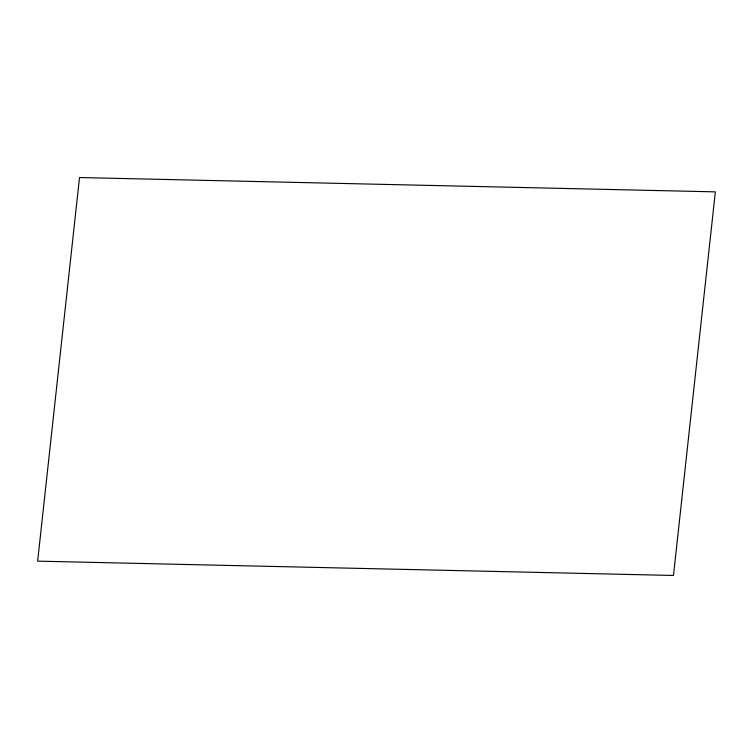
<?xml version="1.0" encoding="UTF-8"?>
<svg xmlns="http://www.w3.org/2000/svg" width="753" height="753" viewBox="0 0 753 753"><rect width="100%" height="100%" fill="white"/><g stroke="black" fill="none" stroke-linecap="round" stroke-linejoin="round"><path stroke-width="1.13" d="M79.517 177.539L37.65 561.145L673.483 575.461L715.35 191.855L79.517 177.539"/></g></svg>
